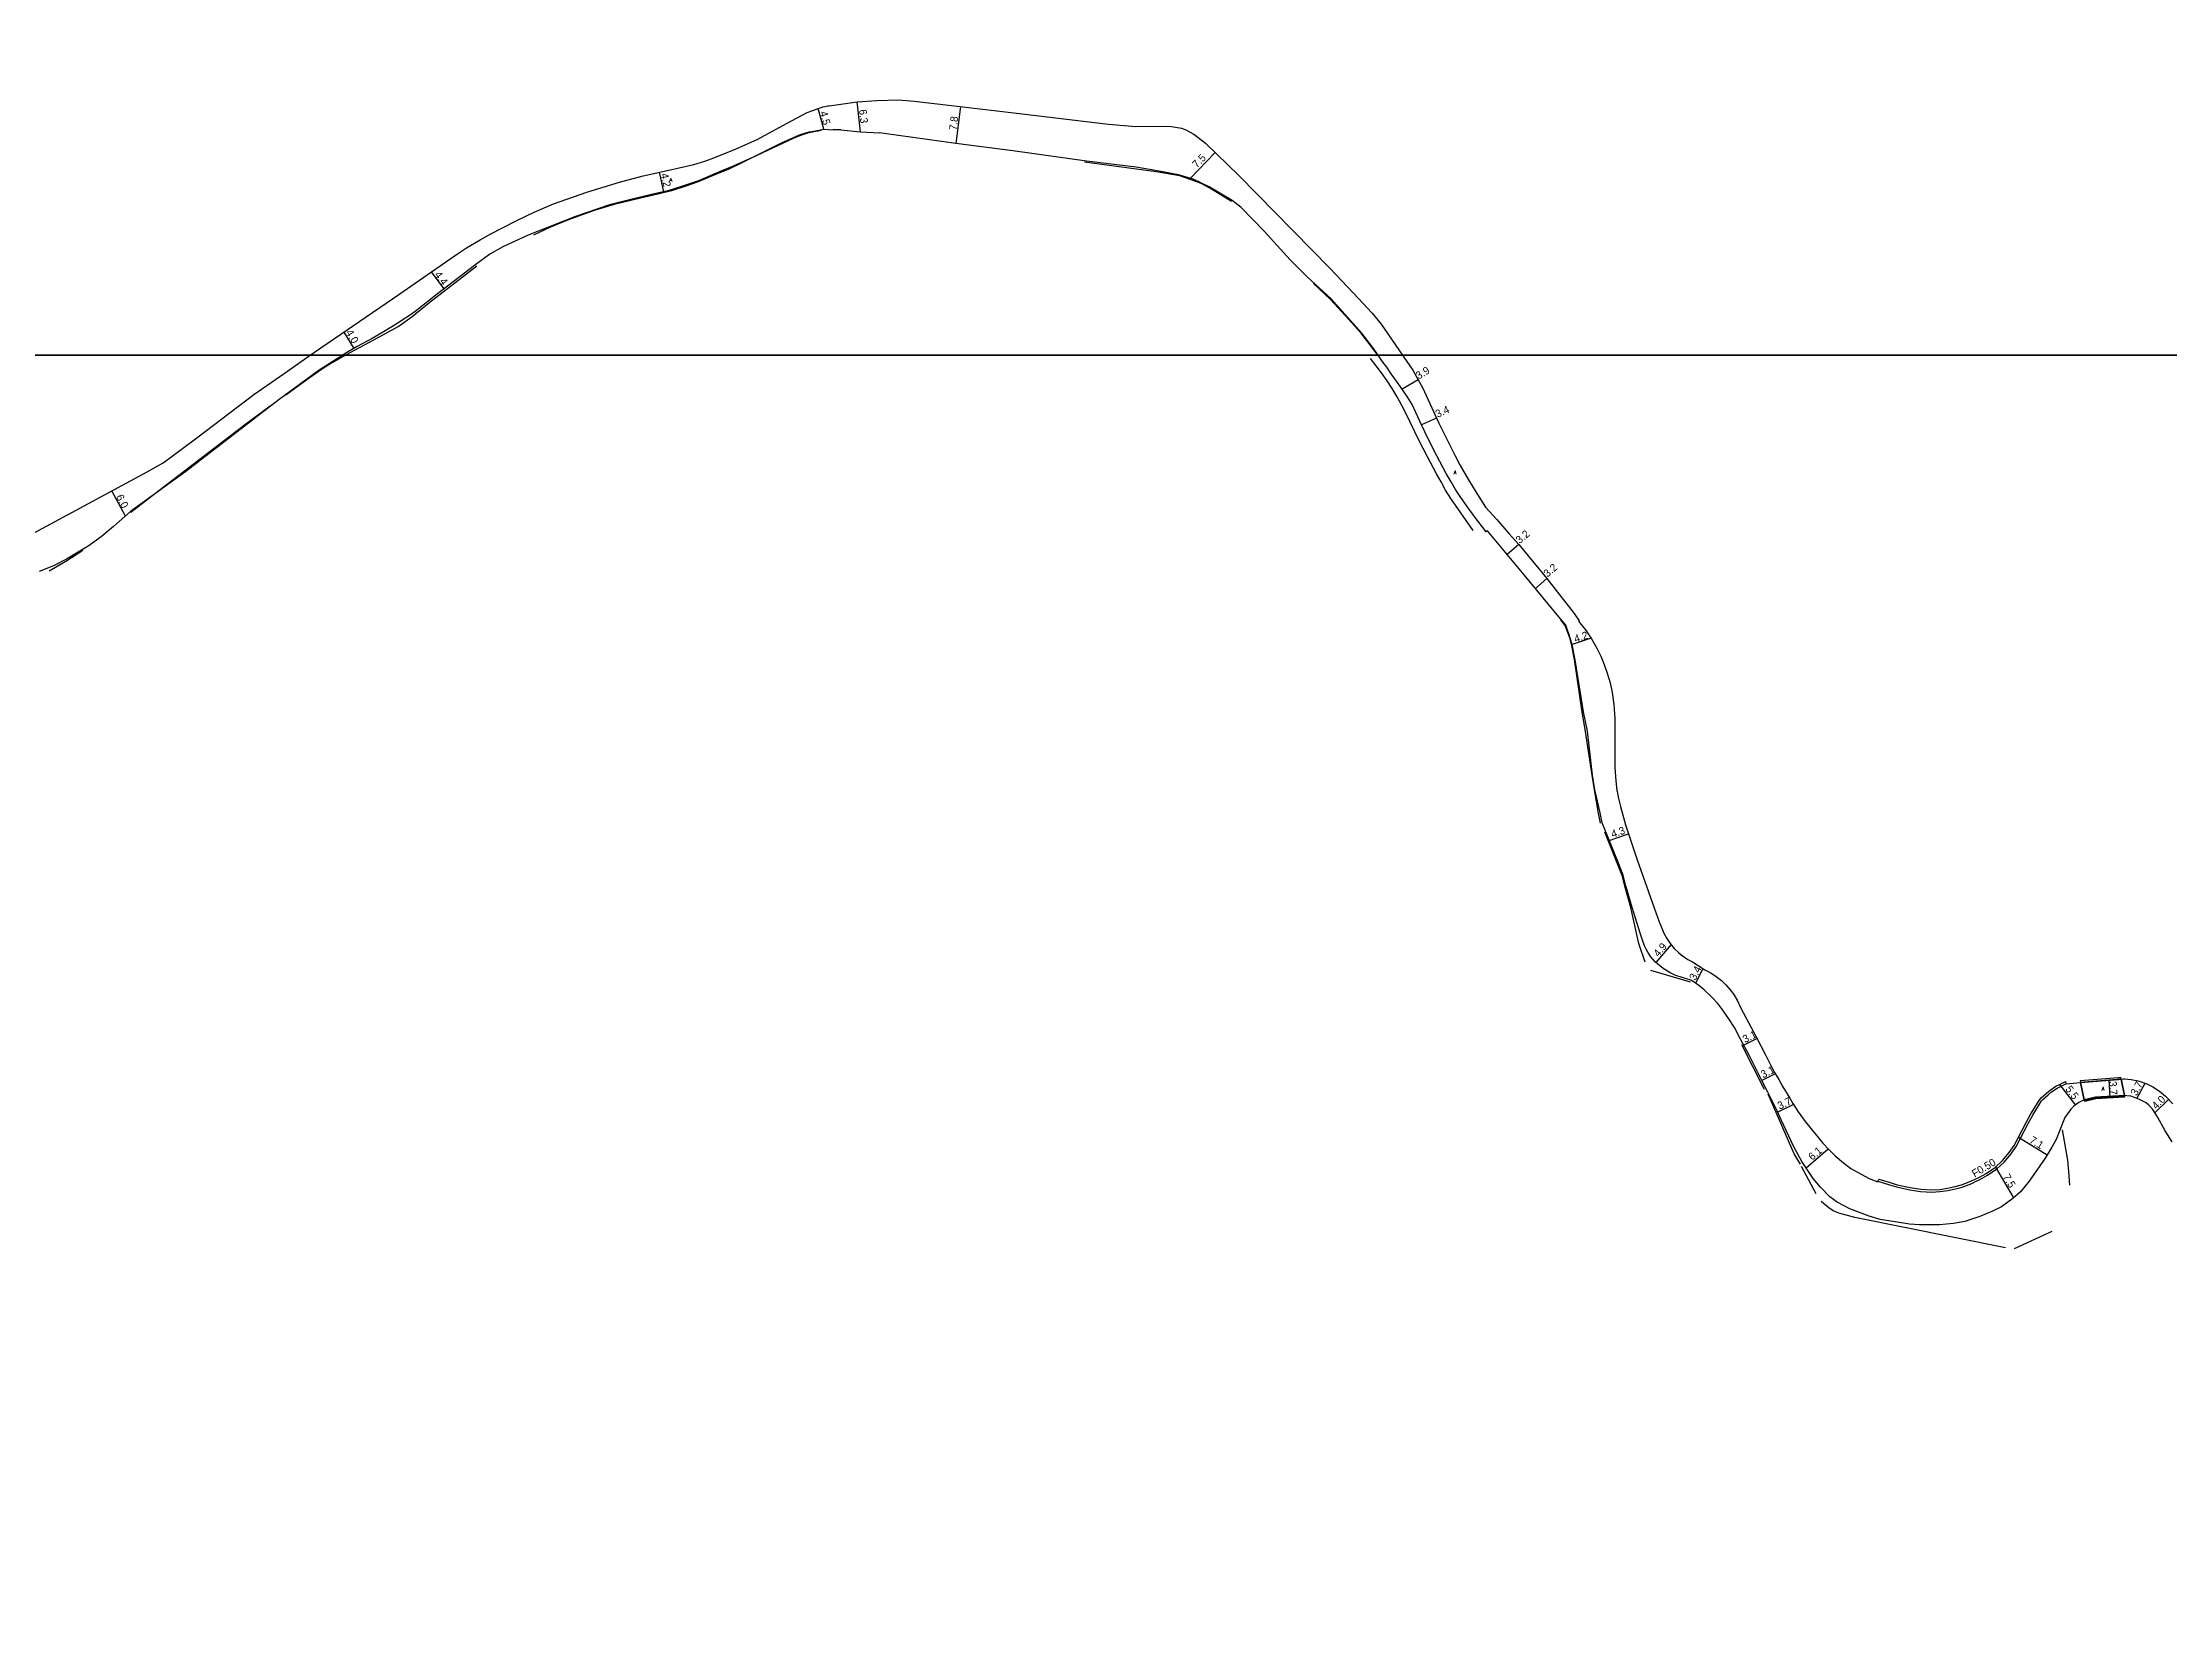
# Model space of a CAD drawing. Header units: metres. Extents: x -20000 to -16000, y -93000 to -90000.
# Drawn here: x -19003.1 to -18557.9, y -91467.3 to -91134.6 of the extents above; entities that cross this region are included whole.
import ezdxf

# ---------------------------------------------------------------- set-up
doc = ezdxf.new("R2010")
doc.units = ezdxf.units.M
doc.header["$LTSCALE"] = 2.5
for name, color, linetype in [('側溝・桝', 7, 'Continuous'), ('図郭', 7, 'Continuous'), ('幅員', 7, 'Continuous'), ('歩道・分離帯・安全施設', 7, 'Continuous'), ('舗装', 7, 'Continuous'), ('道路', 7, 'Continuous')]:
    doc.layers.add(name, color=color, linetype=linetype)
doc.styles.get("Standard").update_dxf_attribs({"font": ''})
doc.styles.add('YOKO_DECO', font='txt.shx', dxfattribs={"bigfont": 'extfont.shx'})
doc.styles.get('Standard').set_extended_font_data('@MS PGothic')

msp = doc.modelspace()

# ---------------------------------------------------------------- linework, layer by layer
at = {"layer": '側溝・桝'}
for points in [[(-18584.7, -91356.07), (-18584.42, -91355.79), (-18583.9, -91355.28), (-18583.34, -91354.77), (-18582.64, -91354.18), (-18581.47, -91353.4), (-18580.72, -91353.03), (-18579.6, -91352.48)], [(-18618.97, -91372.86), (-18616.75, -91373.55), (-18615.07, -91374.05), (-18612.31, -91374.66), (-18610.04, -91375.02), (-18607.69, -91375.12), (-18605.97, -91375.04), (-18604.33, -91374.79), (-18602.71, -91374.45), (-18601.3, -91374.09), (-18599.31, -91373.31), (-18598.41, -91372.87), (-18597.48, -91372.41), (-18596.05, -91371.62), (-18594.04, -91370.28), (-18592.55, -91368.87), (-18591.09, -91367.13), (-18590.06, -91365.61), (-18587.53, -91360.77), (-18586.55, -91359.02), (-18584.7, -91356.07)]]:
    msp.add_lwpolyline(points, dxfattribs=at)
at = {"layer": '図郭'}
for points in [[(-19200, -90600), (-18400, -90600), (-18400, -91200), (-19200, -91200)], [(-19200, -91200), (-18400, -91200), (-18400, -91800), (-19200, -91800)]]:
    msp.add_lwpolyline(points, close=True, dxfattribs=at)
at = {"layer": '幅員'}
for points in [[(-18831.89, -91153.23), (-18832.59, -91146.96)], [(-18810.95, -91147.94), (-18811.94, -91155.71)], [(-18839.58, -91152.72), (-18840.73, -91148.37)], [(-18762.92, -91162.99), (-18757.68, -91157.58)], [(-18873.07, -91165.79), (-18873.99, -91161.7)], [(-18921.77, -91182.59), (-18919.08, -91186.12)], [(-18940.01, -91195.15), (-18937.92, -91198.58)], [(-18715.21, -91205.13), (-18718.55, -91207.14)], [(-18711.34, -91213.19), (-18714.49, -91214.58)], [(-18985.75, -91233.69), (-18988.61, -91228.4)], [(-18694.13, -91239.64), (-18696.56, -91241.68)], [(-18690.65, -91248.8), (-18688.25, -91246.72)], [(-18679, -91259.22), (-18682.97, -91260.53)], [(-18675.2, -91301.53), (-18671.16, -91300.17)], [(-18662.25, -91323.33), (-18665.43, -91327.1)], [(-18657.1, -91331.41), (-18655.57, -91328.38)], [(-18644.25, -91342.99), (-18647.05, -91344.41)], [(-18640.48, -91350.37), (-18643.26, -91351.78)], [(-18580.94, -91352.59), (-18577.62, -91356.92)], [(-18570.63, -91351.61), (-18570.43, -91355.26)], [(-18564.78, -91355.55), (-18563.06, -91352.33)], [(-18636.61, -91356.81), (-18639.91, -91358.38)], [(-18561, -91358.54), (-18558.14, -91355.73)], [(-18633.99, -91370.05), (-18629.36, -91366.08)], [(-18589.57, -91363.63), (-18583.56, -91367.32)], [(-18594.35, -91369.9), (-18590.56, -91376.37)]]:
    msp.add_lwpolyline(points, dxfattribs=at)
at = {"layer": '歩道・分離帯・安全施設'}
for points in [[(-18840.1, -91153.01), (-18842.98, -91153.54), (-18844.47, -91154.04), (-18846.01, -91154.68), (-18854.62, -91158.7), (-18856.86, -91159.81), (-18859.62, -91161.11), (-18862.22, -91162.21), (-18865.85, -91163.69), (-18868.25, -91164.58), (-18871.42, -91165.6), (-18874.32, -91166.31), (-18877.96, -91167.17), (-18883.44, -91168.48), (-18887.65, -91169.75), (-18893.21, -91171.71), (-18896.79, -91173.22), (-18900.32, -91174.89)], [(-18754.24, -91167.85), (-18758.76, -91165.03), (-18760.62, -91164.1), (-18761.74, -91163.62), (-18765.03, -91162.46), (-18770.03, -91161.62), (-18785.03, -91159.61)], [(-18912.22, -91181.37), (-18922.31, -91189.18), (-18925.73, -91192), (-18928.44, -91193.92), (-18933.96, -91196.94), (-18939.54, -91199.9), (-18939.71, -91200)], [(-18723.64, -91200), (-18725.01, -91198.14), (-18727.16, -91195.34), (-18730.37, -91191.75), (-18733.54, -91188.32), (-18737.12, -91185.01)], [(-18939.71, -91200), (-18942.96, -91201.87), (-18944.89, -91203.15), (-18947.8, -91205.18), (-18952.17, -91208.35)], [(-18703.64, -91236.7), (-18708.37, -91229.99), (-18709.44, -91228.23), (-18710.4, -91226.52), (-18711.34, -91224.84), (-18713.23, -91221.24), (-18715.01, -91217.79), (-18715.89, -91216.06), (-18716.84, -91214.02), (-18717.69, -91212.24), (-18718.59, -91210.52), (-18719.6, -91208.68), (-18720.64, -91206.99), (-18721.7, -91205.37), (-18722.89, -91203.67), (-18723.97, -91202.2), (-18725.14, -91200.67)], [(-18955.44, -91210.64), (-18960.56, -91214.46), (-18977.84, -91227.66), (-18984.6, -91232.91)], [(-18994.64, -91240.84), (-18998.19, -91243.18), (-19001.67, -91245.2)], [(-18678.27, -91290.96), (-18678.8, -91287.86), (-18680.18, -91278.74), (-18680.86, -91274.71), (-18682.44, -91263.66), (-18683.12, -91260.44), (-18683.47, -91259.14), (-18684.4, -91256.58), (-18685.29, -91255.4)], [(-18676.99, -91297.94), (-18677.42, -91295.81), (-18678.27, -91290.96)], [(-18670.64, -91315.61), (-18671.91, -91311.11), (-18672.52, -91308.89), (-18673.57, -91306.06), (-18675.28, -91301.93), (-18676.14, -91299.81)], [(-18676.01, -91300.14), (-18676.05, -91299.83)], [(-18667.65, -91327.02), (-18668.98, -91323.12), (-18670.64, -91315.61)], [(-18658.17, -91331.21), (-18666.52, -91328.79)], [(-18642.69, -91353.66), (-18647.44, -91344.3)], [(-18576.55, -91352.1), (-18568.11, -91351.4)], [(-18635.13, -91369.31), (-18636.46, -91367.13), (-18641.95, -91354.66)], [(-18567.42, -91355.1), (-18573.33, -91355.42), (-18575.65, -91355.97)], [(-18580.43, -91362.11), (-18579.28, -91368.47), (-18579.06, -91370.85), (-18578.89, -91373.71)], [(-18631.87, -91375.51), (-18634.92, -91369.79)], [(-18592.24, -91386.78), (-18623.82, -91380.43), (-18627.11, -91379.57), (-18628.31, -91379.08), (-18629.26, -91378.44), (-18630.84, -91377.12)], [(-18582.57, -91383.39), (-18590.47, -91386.98)]]:
    msp.add_lwpolyline(points, dxfattribs=at)
at = {"layer": '舗装'}
for points in [[(-18576.59, -91352.2), (-18575.78, -91355.83)], [(-18567.37, -91354.92), (-18568.06, -91351.5)]]:
    msp.add_lwpolyline(points, dxfattribs=at)
at = {"layer": '道路'}
for points in [[(-18843.05, -91149.21), (-18841.87, -91148.76), (-18840.73, -91148.37), (-18839.69, -91148.06), (-18838.73, -91147.83)], [(-18838.73, -91147.83), (-18838.44, -91147.79)], [(-18838.44, -91147.79), (-18832.59, -91146.96), (-18828.45, -91146.67)], [(-18828.45, -91146.67), (-18823.94, -91146.57), (-18820.7, -91146.87), (-18812.84, -91147.72), (-18799.78, -91149.26), (-18779.96, -91151.64), (-18774.28, -91152.16), (-18768.75, -91152.04), (-18766.82, -91152.15), (-18764.7, -91152.5), (-18763.8, -91152.85), (-18762.16, -91153.74), (-18759.67, -91155.65), (-18752.72, -91162.39), (-18733.66, -91181.81), (-18728.69, -91187.04), (-18724.78, -91191.24), (-18722.95, -91193.5), (-18718.46, -91200)], [(-18947.06, -91200), (-18946.18, -91199.39), (-18928.55, -91187.27), (-18916.46, -91178.93), (-18914.34, -91177.56), (-18911.48, -91175.85), (-18909.24, -91174.59), (-18906.96, -91173.41), (-18903.55, -91171.69), (-18900.22, -91170.1), (-18896.14, -91168.31), (-18889.19, -91165.87), (-18882.31, -91163.76), (-18877.4, -91162.46), (-18872.01, -91161.25), (-18866.75, -91160.08), (-18864.46, -91159.38), (-18862.56, -91158.67), (-18857.89, -91156.81), (-18853.37, -91154.76), (-18847.4, -91151.48), (-18843.05, -91149.21)], [(-18842.48, -91153.29), (-18841, -91152.96), (-18839.58, -91152.72), (-18837.62, -91152.81)], [(-18842.48, -91153.29), (-18844.74, -91153.99), (-18848.49, -91155.6), (-18854.34, -91158.55), (-18858.58, -91160.42), (-18861.28, -91161.58), (-18865.8, -91163.51), (-18869.18, -91164.66), (-18872.21, -91165.59), (-18875.64, -91166.39), (-18880.55, -91167.54), (-18884.45, -91168.55), (-18891.55, -91170.96), (-18901.45, -91174.88), (-18906.72, -91177.33), (-18909.51, -91178.89), (-18912.66, -91181.23), (-18920.44, -91187.16), (-18925.1, -91190.83), (-18926.3, -91191.67), (-18928.04, -91192.82), (-18928.74, -91193.32), (-18929.98, -91194.08), (-18932.08, -91195.34), (-18934.07, -91196.5), (-18937.41, -91198.27), (-18939.96, -91199.81), (-18940.25, -91200)], [(-18836.03, -91152.85), (-18837.62, -91152.81)], [(-18836.03, -91152.85), (-18831.89, -91153.23), (-18827.92, -91153.48)], [(-18723.54, -91200), (-18724.74, -91198.31), (-18727.05, -91195.3), (-18733.41, -91188.24), (-18738.44, -91183.63), (-18741.96, -91180.02), (-18747.39, -91174.08), (-18752.22, -91169.11), (-18754.09, -91167.64), (-18758.95, -91164.8), (-18762.3, -91163.17), (-18765.35, -91162.28), (-18769.39, -91161.51), (-18774.18, -91160.67), (-18784.63, -91159.42), (-18800.05, -91157.23), (-18811.94, -91155.71), (-18826.97, -91153.58), (-18827.92, -91153.48)], [(-19005.76, -91237.67), (-18981.17, -91224.38), (-18977.87, -91222.55), (-18975.94, -91221.12), (-18970.81, -91217.27), (-18958.89, -91208.2), (-18952.53, -91203.8), (-18947.06, -91200)], [(-18940.25, -91200), (-18945.18, -91203.1), (-18953.54, -91209.24), (-18973.1, -91224.35), (-18984.65, -91232.73), (-18988.24, -91235.86), (-18990.84, -91237.98), (-18993.54, -91239.98), (-18998.08, -91242.7), (-19000.8, -91244.11), (-19003.77, -91245.25)], [(-18722.71, -91201.23), (-18723.54, -91200)], [(-18700.94, -91236.93), (-18703.45, -91233.68), (-18705.06, -91231.47), (-18706.25, -91229.76), (-18707.39, -91228.09), (-18708.3, -91226.47), (-18709.33, -91224.74), (-18711.25, -91221.05), (-18712.89, -91217.91), (-18713.77, -91216.02), (-18714.49, -91214.58), (-18715.66, -91212.02), (-18716.44, -91210.31), (-18717.47, -91208.64), (-18718.55, -91207.14), (-18719.74, -91205.44), (-18720.85, -91203.87), (-18721.77, -91202.51), (-18722.71, -91201.23)], [(-18718.46, -91200), (-18718.2, -91200.39), (-18716.32, -91203.16), (-18714.2, -91206.91), (-18710.89, -91214.2), (-18707.49, -91220.92), (-18706.41, -91223.07), (-18704.64, -91226.11), (-18703.12, -91228.58), (-18701.07, -91231.79), (-18698.75, -91234.4), (-18696.18, -91237.3), (-18694.13, -91239.64), (-18688.25, -91246.72), (-18685.5, -91250.22), (-18683.26, -91253.12), (-18682.51, -91254.06), (-18681.48, -91255.57), (-18681.61, -91255.69), (-18680.13, -91257.5), (-18678.91, -91259.37), (-18677.77, -91261.29), (-18676.92, -91263), (-18676.28, -91264.7), (-18675.63, -91266.54), (-18675.03, -91268.54), (-18674.61, -91270.6), (-18674.25, -91273.09), (-18674.05, -91276.05), (-18673.99, -91286.27), (-18673.84, -91289.1), (-18673.6, -91291.08), (-18673.56, -91291.33)], [(-18677.87, -91292.39), (-18678.22, -91290.94), (-18678.68, -91287.91), (-18679.75, -91278.67), (-18680.58, -91274.66), (-18682.34, -91263.77), (-18682.97, -91260.53), (-18683.66, -91258.3), (-18684.02, -91257.3), (-18684.31, -91256.52), (-18685.4, -91255.14), (-18692.99, -91245.98), (-18700.65, -91236.76), (-18700.94, -91236.93)], [(-18580.87, -91362.19), (-18581.64, -91364.16), (-18582.57, -91365.71), (-18583.98, -91368), (-18587.29, -91372.84), (-18589.15, -91375.05), (-18590.69, -91376.49), (-18593.1, -91378.22), (-18595, -91379.14), (-18597.61, -91380.23), (-18600.74, -91381.26), (-18603.15, -91381.7), (-18606.09, -91381.99), (-18608.13, -91382), (-18610.23, -91381.97), (-18612.32, -91381.83), (-18615.36, -91381.38), (-18618.52, -91380.85), (-18620.77, -91380.16), (-18624.84, -91378.65), (-18627.46, -91377.27), (-18629.04, -91376.14), (-18630.99, -91374.1), (-18632.53, -91372.27), (-18634.86, -91368.73), (-18636.53, -91365.65), (-18639.19, -91359.99), (-18640.03, -91358.1), (-18641.97, -91354.22), (-18643.34, -91351.63), (-18645.87, -91346.62), (-18647.73, -91343.12), (-18648.96, -91340.69), (-18650.13, -91338.89), (-18651.63, -91336.8), (-18652.49, -91335.68), (-18653.77, -91334.24), (-18655.3, -91332.8), (-18656.46, -91331.87), (-18657.41, -91331.18), (-18658.14, -91330.76), (-18659.93, -91330.2), (-18661.25, -91329.79), (-18662.32, -91329.33), (-18663.94, -91328.36), (-18665.5, -91327.04), (-18666.47, -91325.89), (-18667.12, -91324.92), (-18667.45, -91324.33), (-18667.82, -91323.57), (-18668.26, -91322.38), (-18668.65, -91321.19), (-18670.42, -91315.55), (-18671.69, -91311.05), (-18672.3, -91308.82), (-18673.36, -91305.97), (-18675.07, -91301.84), (-18676.68, -91297.84), (-18677.11, -91295.74), (-18677.87, -91292.39)], [(-18673.56, -91291.33), (-18673.27, -91292.74), (-18672.87, -91294.44), (-18671.79, -91298.28), (-18669.35, -91305.61), (-18665.82, -91315.68), (-18664.73, -91318.56), (-18664.06, -91320.22), (-18663.74, -91320.98), (-18663.15, -91322.04), (-18662.43, -91323.11), (-18661.59, -91324.13), (-18660.69, -91325.02), (-18660.11, -91325.47), (-18658.75, -91326.45), (-18657.8, -91326.97), (-18656.61, -91327.74), (-18655.19, -91328.61), (-18653.93, -91329.27), (-18652.82, -91329.99), (-18651.69, -91330.88), (-18650.76, -91331.76), (-18649.87, -91332.78), (-18649.12, -91333.81), (-18648.36, -91335.09), (-18647.69, -91336.54), (-18644.36, -91342.79), (-18642.51, -91346.42), (-18641.37, -91348.65), (-18640.62, -91350.14), (-18639.73, -91351.58), (-18638.89, -91353.12), (-18637.42, -91355.5), (-18636.75, -91356.6), (-18635.63, -91358.33), (-18634.21, -91360.35), (-18630.48, -91364.87), (-18629.14, -91366.32), (-18627.9, -91367.52), (-18626.19, -91369), (-18624.65, -91370.19), (-18620.9, -91372.23), (-18619.04, -91373.02), (-18618.78, -91372.41), (-18616.61, -91373.09), (-18614.95, -91373.58), (-18612.22, -91374.18), (-18609.99, -91374.53), (-18607.69, -91374.63), (-18606.02, -91374.56), (-18604.42, -91374.31), (-18602.82, -91373.98), (-18601.44, -91373.62), (-18599.5, -91372.87), (-18598.63, -91372.44), (-18597.71, -91371.98), (-18596.3, -91371.21), (-18594.34, -91369.9), (-18592.9, -91368.54), (-18591.48, -91366.84), (-18590.48, -91365.36), (-18587.96, -91360.54), (-18586.97, -91358.78), (-18585.08, -91355.75)], [(-18585.08, -91355.75), (-18584.76, -91355.44), (-18584.23, -91354.93), (-18583.66, -91354.4), (-18582.93, -91353.78), (-18581.72, -91352.98), (-18580.94, -91352.59), (-18579.67, -91351.98), (-18579.6, -91352.48), (-18576.59, -91352.2), (-18568.58, -91351.56), (-18568.22, -91351.53), (-18568.06, -91351.5), (-18567.64, -91351.45), (-18567.33, -91351.43), (-18565.95, -91351.56), (-18564.52, -91351.84), (-18562.7, -91352.45), (-18561.44, -91353.12), (-18560.02, -91354.03), (-18558.78, -91355.07), (-18557.25, -91356.63)], [(-18557.36, -91364.59), (-18558.84, -91362.28), (-18560.44, -91359.41), (-18561.43, -91357.86), (-18562.24, -91356.91), (-18562.81, -91356.48), (-18564.22, -91355.77), (-18565.24, -91355.36), (-18566.02, -91355.06), (-18566.89, -91355), (-18567.37, -91354.92), (-18573.41, -91355.24), (-18575.78, -91355.83), (-18576.9, -91356.37), (-18577.95, -91357.18), (-18578.61, -91357.81), (-18579.84, -91359.54), (-18580.87, -91362.19)]]:
    msp.add_lwpolyline(points, dxfattribs=at)
for points in [[(-18576.59, -91352.2), (-18568.58, -91351.56), (-18568.22, -91351.53), (-18568.06, -91351.5), (-18568.1, -91351.17), (-18568.26, -91351.19), (-18568.61, -91351.23), (-18576.62, -91351.87)], [(-18575.78, -91355.83), (-18576.59, -91352.2), (-18568.58, -91351.56), (-18568.22, -91351.53), (-18568.06, -91351.5), (-18567.37, -91354.92), (-18573.41, -91355.24)], [(-18575.78, -91355.83), (-18573.41, -91355.24), (-18567.37, -91354.92), (-18567.35, -91355.28), (-18573.36, -91355.59), (-18575.69, -91356.17)]]:
    msp.add_lwpolyline(points, close=True, dxfattribs=at)

# ---------------------------------------------------------------- texts
at = {"layer": '側溝・桝'}
msp.add_text('F0.50', height=1.6, rotation=31, dxfattribs=at).set_placement((-18598.7, -91372.11))
at = {"layer": '幅員'}
for s, rotation, p in [('4.5', 285, (-18840.44, -91149.16)), ('6.3', 276, (-18832.21, -91148.65)), ('7.8', 83, (-18811.78, -91152.99)), ('7.5', 46, (-18761.48, -91160.94)), ('4.2', 283, (-18873.74, -91162.11)), ('4.4', 307, (-18921.16, -91183.2)), ('4.0', 301, (-18939.7, -91195.25)), ('3.9', 31, (-18715.09, -91205.13)), ('3.4', 24, (-18711.14, -91213.13)), ('6.0', 298, (-18987.78, -91229.65)), ('3.2', 40, (-18693.94, -91239.54)), ('3.2', 41, (-18688.1, -91246.57)), ('4.2', 18, (-18682.25, -91260.16)), ('4.3', 18.6102, (-18674.49, -91301.03)), ('4.9', 49.8826, (-18664.87, -91326.05)), ('3.4', 63.1509, (-18657.14, -91330.95)), ('3.1', 26.8381, (-18646.77, -91343.98)), ('3.1', 26.8381, (-18642.98, -91351.36)), ('5.5', 307, (-18579.83, -91353.62)), ('3.7', 273, (-18570.59, -91351.94)), ('3.7', 62, (-18564.8, -91355.1)), ('3.7', 25.3956, (-18639.52, -91357.91)), ('4.0', 45, (-18560.69, -91357.95)), ('6.1', 40.5953, (-18632.69, -91368.6)), ('7.1', 328.405, (-18587.38, -91364.68)), ('7.5', 300.3401, (-18592.88, -91371.92))]:
    msp.add_text(s, height=1.6, rotation=rotation, dxfattribs=at).set_placement(p)
at = {"layer": '舗装', "style": 'YOKO_DECO'}
for p in [(-18871.87, -91163.67, 420.57), (-18707.75, -91224.87, 416.8), (-18572.13, -91353.88, 414.17)]:
    msp.add_text('A', height=0.75, dxfattribs=at).set_placement(p)

doc.saveas('drawing.dxf')
